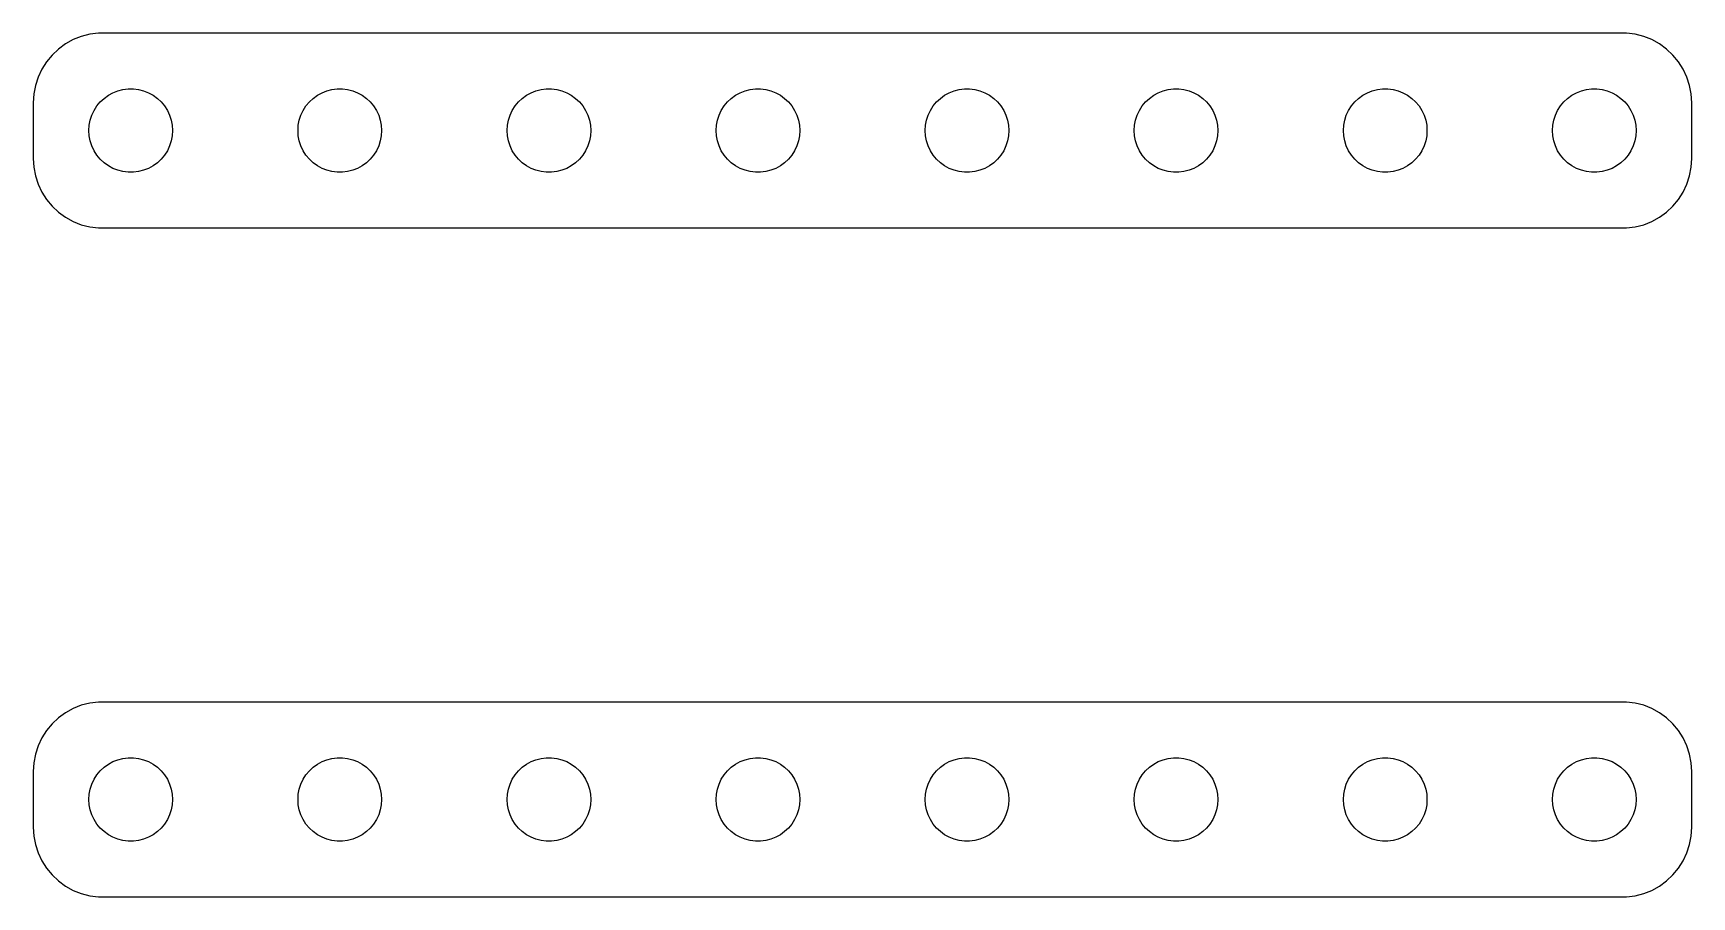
# Model space of a CAD drawing. Header units: metres. Extents: x -29.8 to 29.8, y 44.5 to 75.5.
import ezdxf

# ---------------------------------------------------------------- set-up
doc = ezdxf.new("R2010")
doc.units = ezdxf.units.M

msp = doc.modelspace()

# ---------------------------------------------------------------- linework, layer by layer
for p, q in [((-28.5896, 75.1108), (-28.8436, 74.9263)), ((-28.3144, 75.2621), (-28.5896, 75.1108)), ((-28.0225, 75.3776), (-28.3144, 75.2621)), ((-27.7184, 75.4557), (-28.0225, 75.3776)), ((-27.407, 75.4951), (-27.7184, 75.4557)), ((27.407, 75.4951), (-27.407, 75.4951)), ((27.7184, 75.4557), (27.407, 75.4951)), ((28.0225, 75.3776), (27.7184, 75.4557)), ((28.3144, 75.2621), (28.0225, 75.3776)), ((28.5896, 75.1108), (28.3144, 75.2621)), ((28.8436, 74.9263), (28.5896, 75.1108)), ((-29.2725, 74.4695), (-29.4408, 74.2044)), ((-29.0724, 74.7114), (-29.2725, 74.4695)), ((-28.8436, 74.9263), (-29.0724, 74.7114)), ((29.0724, 74.7114), (28.8436, 74.9263)), ((29.2725, 74.4695), (29.0724, 74.7114)), ((29.4408, 74.2044), (29.2725, 74.4695)), ((-29.5744, 73.9203), (-29.6714, 73.6217)), ((-29.4408, 74.2044), (-29.5744, 73.9203)), ((29.5744, 73.9203), (29.4408, 74.2044)), ((29.6714, 73.6217), (29.5744, 73.9203)), ((-29.7303, 73.3133), (-29.75, 73)), ((-29.6714, 73.6217), (-29.7303, 73.3133)), ((-27.2061, 73.1558), (-27.0537, 73.2665)), ((-27.0537, 73.2665), (-26.8887, 73.3572)), ((-26.8887, 73.3572), (-26.7135, 73.4266)), ((-26.7135, 73.4266), (-26.5311, 73.4734)), ((-26.5311, 73.4734), (-26.3442, 73.497)), ((-26.3442, 73.497), (-26.1558, 73.497)), ((-26.1558, 73.497), (-25.9689, 73.4734)), ((-25.9689, 73.4734), (-25.7865, 73.4266)), ((-25.7865, 73.4266), (-25.6113, 73.3572)), ((-25.6113, 73.3572), (-25.4463, 73.2665)), ((-25.4463, 73.2665), (-25.2939, 73.1558)), ((-19.7061, 73.1558), (-19.5537, 73.2665)), ((-19.5537, 73.2665), (-19.3887, 73.3572)), ((-19.3887, 73.3572), (-19.2135, 73.4266)), ((-19.2135, 73.4266), (-19.0311, 73.4734)), ((-19.0311, 73.4734), (-18.8442, 73.497)), ((-18.8442, 73.497), (-18.6558, 73.497)), ((-18.6558, 73.497), (-18.4689, 73.4734)), ((-18.4689, 73.4734), (-18.2865, 73.4266)), ((-18.2865, 73.4266), (-18.1113, 73.3572)), ((-18.1113, 73.3572), (-17.9463, 73.2665)), ((-17.9463, 73.2665), (-17.7939, 73.1558)), ((-12.2061, 73.1558), (-12.0537, 73.2665)), ((-12.0537, 73.2665), (-11.8887, 73.3572)), ((-11.8887, 73.3572), (-11.7135, 73.4266)), ((-11.7135, 73.4266), (-11.5311, 73.4734)), ((-11.5311, 73.4734), (-11.3442, 73.497)), ((-11.3442, 73.497), (-11.1558, 73.497)), ((-11.1558, 73.497), (-10.9689, 73.4734)), ((-10.9689, 73.4734), (-10.7865, 73.4266)), ((-10.7865, 73.4266), (-10.6113, 73.3572)), ((-10.6113, 73.3572), (-10.4463, 73.2665)), ((-10.4463, 73.2665), (-10.2939, 73.1558)), ((-4.70613, 73.1558), (-4.55373, 73.2665)), ((-4.55373, 73.2665), (-4.38866, 73.3572)), ((-4.38866, 73.3572), (-4.21352, 73.4266)), ((-4.21352, 73.4266), (-4.03107, 73.4734)), ((-4.03107, 73.4734), (-3.84418, 73.497)), ((-3.84418, 73.497), (-3.65581, 73.497)), ((-3.65581, 73.497), (-3.46892, 73.4734)), ((-3.46892, 73.4734), (-3.28647, 73.4266)), ((-3.28647, 73.4266), (-3.11133, 73.3572)), ((-3.11133, 73.3572), (-2.94626, 73.2665)), ((-2.94626, 73.2665), (-2.79385, 73.1558)), ((2.79385, 73.1558), (2.94626, 73.2665)), ((2.94626, 73.2665), (3.11133, 73.3572)), ((3.11133, 73.3572), (3.28647, 73.4266)), ((3.28647, 73.4266), (3.46892, 73.4734)), ((3.46892, 73.4734), (3.65581, 73.497)), ((3.65581, 73.497), (3.84418, 73.497)), ((3.84418, 73.497), (4.03107, 73.4734)), ((4.03107, 73.4734), (4.21352, 73.4266)), ((4.21352, 73.4266), (4.38866, 73.3572)), ((4.38866, 73.3572), (4.55373, 73.2665)), ((4.55373, 73.2665), (4.70613, 73.1558)), ((10.2939, 73.1558), (10.4463, 73.2665)), ((10.4463, 73.2665), (10.6113, 73.3572)), ((10.6113, 73.3572), (10.7865, 73.4266)), ((10.7865, 73.4266), (10.9689, 73.4734)), ((10.9689, 73.4734), (11.1558, 73.497)), ((11.1558, 73.497), (11.3442, 73.497)), ((11.3442, 73.497), (11.5311, 73.4734)), ((11.5311, 73.4734), (11.7135, 73.4266)), ((11.7135, 73.4266), (11.8887, 73.3572)), ((11.8887, 73.3572), (12.0537, 73.2665)), ((12.0537, 73.2665), (12.2061, 73.1558)), ((17.7939, 73.1558), (17.9463, 73.2665)), ((17.9463, 73.2665), (18.1113, 73.3572)), ((18.1113, 73.3572), (18.2865, 73.4266)), ((18.2865, 73.4266), (18.4689, 73.4734)), ((18.4689, 73.4734), (18.6558, 73.497)), ((18.6558, 73.497), (18.8442, 73.497)), ((18.8442, 73.497), (19.0311, 73.4734)), ((19.0311, 73.4734), (19.2135, 73.4266)), ((19.2135, 73.4266), (19.3887, 73.3572)), ((19.3887, 73.3572), (19.5537, 73.2665)), ((19.5537, 73.2665), (19.7061, 73.1558)), ((25.2939, 73.1558), (25.4463, 73.2665)), ((25.4463, 73.2665), (25.6113, 73.3572)), ((25.6113, 73.3572), (25.7865, 73.4266)), ((25.7865, 73.4266), (25.9689, 73.4734)), ((25.9689, 73.4734), (26.1558, 73.497)), ((26.1558, 73.497), (26.3442, 73.497)), ((26.3442, 73.497), (26.5311, 73.4734)), ((26.5311, 73.4734), (26.7135, 73.4266)), ((26.7135, 73.4266), (26.8887, 73.3572)), ((26.8887, 73.3572), (27.0537, 73.2665)), ((27.0537, 73.2665), (27.2061, 73.1558)), ((29.7303, 73.3133), (29.6714, 73.6217)), ((29.75, 73), (29.7303, 73.3133)), ((-29.75, 73), (-29.75, 71)), ((-27.6447, 72.5522), (-27.5645, 72.7226)), ((-27.5645, 72.7226), (-27.4635, 72.8817)), ((-27.4635, 72.8817), (-27.3434, 73.0268)), ((-27.3434, 73.0268), (-27.2061, 73.1558)), ((-25.2939, 73.1558), (-25.1565, 73.0268)), ((-25.1565, 73.0268), (-25.0365, 72.8817)), ((-25.0365, 72.8817), (-24.9355, 72.7226)), ((-24.9355, 72.7226), (-24.8553, 72.5522)), ((-20.1447, 72.5522), (-20.0645, 72.7226)), ((-20.0645, 72.7226), (-19.9635, 72.8817)), ((-19.9635, 72.8817), (-19.8434, 73.0268)), ((-19.8434, 73.0268), (-19.7061, 73.1558)), ((-17.7939, 73.1558), (-17.6565, 73.0268)), ((-17.6565, 73.0268), (-17.5365, 72.8817)), ((-17.5365, 72.8817), (-17.4355, 72.7226)), ((-17.4355, 72.7226), (-17.3553, 72.5522)), ((-12.6447, 72.5522), (-12.5645, 72.7226)), ((-12.5645, 72.7226), (-12.4635, 72.8817)), ((-12.4635, 72.8817), (-12.3434, 73.0268)), ((-12.3434, 73.0268), (-12.2061, 73.1558)), ((-10.2939, 73.1558), (-10.1565, 73.0268)), ((-10.1565, 73.0268), (-10.0365, 72.8817)), ((-10.0365, 72.8817), (-9.93553, 72.7226)), ((-9.93553, 72.7226), (-9.85533, 72.5522)), ((-5.14465, 72.5522), (-5.06445, 72.7226)), ((-5.06445, 72.7226), (-4.96352, 72.8817)), ((-4.96352, 72.8817), (-4.84344, 73.0268)), ((-4.84344, 73.0268), (-4.70613, 73.1558)), ((-2.79385, 73.1558), (-2.65654, 73.0268)), ((-2.65654, 73.0268), (-2.53647, 72.8817)), ((-2.53647, 72.8817), (-2.43553, 72.7226)), ((-2.43553, 72.7226), (-2.35533, 72.5522)), ((2.35533, 72.5522), (2.43553, 72.7226)), ((2.43553, 72.7226), (2.53647, 72.8817)), ((2.53647, 72.8817), (2.65654, 73.0268)), ((2.65654, 73.0268), (2.79385, 73.1558)), ((4.70613, 73.1558), (4.84344, 73.0268)), ((4.84344, 73.0268), (4.96352, 72.8817)), ((4.96352, 72.8817), (5.06445, 72.7226)), ((5.06445, 72.7226), (5.14465, 72.5522)), ((9.85533, 72.5522), (9.93553, 72.7226)), ((9.93553, 72.7226), (10.0365, 72.8817)), ((10.0365, 72.8817), (10.1565, 73.0268)), ((10.1565, 73.0268), (10.2939, 73.1558)), ((12.2061, 73.1558), (12.3434, 73.0268)), ((12.3434, 73.0268), (12.4635, 72.8817)), ((12.4635, 72.8817), (12.5645, 72.7226)), ((12.5645, 72.7226), (12.6447, 72.5522)), ((17.3553, 72.5522), (17.4355, 72.7226)), ((17.4355, 72.7226), (17.5365, 72.8817)), ((17.5365, 72.8817), (17.6565, 73.0268)), ((17.6565, 73.0268), (17.7939, 73.1558)), ((19.7061, 73.1558), (19.8434, 73.0268)), ((19.8434, 73.0268), (19.9635, 72.8817)), ((19.9635, 72.8817), (20.0645, 72.7226)), ((20.0645, 72.7226), (20.1447, 72.5522)), ((24.8553, 72.5522), (24.9355, 72.7226)), ((24.9355, 72.7226), (25.0365, 72.8817)), ((25.0365, 72.8817), (25.1565, 73.0268)), ((25.1565, 73.0268), (25.2939, 73.1558)), ((27.2061, 73.1558), (27.3434, 73.0268)), ((27.3434, 73.0268), (27.4635, 72.8817)), ((27.4635, 72.8817), (27.5645, 72.7226)), ((27.5645, 72.7226), (27.6447, 72.5522)), ((29.75, 71), (29.75, 73)), ((-27.75, 72), (-27.7382, 72.188)), ((-27.7382, 71.812), (-27.75, 72)), ((-27.7382, 72.188), (-27.7029, 72.373)), ((-27.7029, 72.373), (-27.6447, 72.5522)), ((-24.8553, 72.5522), (-24.7971, 72.373)), ((-24.7971, 72.373), (-24.7618, 72.188)), ((-24.7618, 72.188), (-24.75, 72)), ((-24.75, 72), (-24.7618, 71.812)), ((-20.25, 72), (-20.2382, 72.188)), ((-20.2382, 71.812), (-20.25, 72)), ((-20.2382, 72.188), (-20.2029, 72.373)), ((-20.2029, 72.373), (-20.1447, 72.5522)), ((-17.3553, 72.5522), (-17.2971, 72.373)), ((-17.2971, 72.373), (-17.2618, 72.188)), ((-17.2618, 72.188), (-17.25, 72)), ((-17.25, 72), (-17.2618, 71.812)), ((-12.75, 72), (-12.7382, 72.188)), ((-12.7382, 71.812), (-12.75, 72)), ((-12.7382, 72.188), (-12.7029, 72.373)), ((-12.7029, 72.373), (-12.6447, 72.5522)), ((-9.85533, 72.5522), (-9.79712, 72.373)), ((-9.79712, 72.373), (-9.76183, 72.188)), ((-9.76183, 72.188), (-9.75, 72)), ((-9.75, 72), (-9.76183, 71.812)), ((-5.25, 72), (-5.23816, 72.188)), ((-5.23816, 71.812), (-5.25, 72)), ((-5.23816, 72.188), (-5.20287, 72.373)), ((-5.20287, 72.373), (-5.14465, 72.5522)), ((-2.35533, 72.5522), (-2.29712, 72.373)), ((-2.29712, 72.373), (-2.26183, 72.188)), ((-2.26183, 72.188), (-2.25, 72)), ((-2.25, 72), (-2.26183, 71.812)), ((2.25, 72), (2.26183, 72.188)), ((2.26183, 71.812), (2.25, 72)), ((2.26183, 72.188), (2.29712, 72.373)), ((2.29712, 72.373), (2.35533, 72.5522)), ((5.14465, 72.5522), (5.20287, 72.373)), ((5.20287, 72.373), (5.23816, 72.188)), ((5.23816, 72.188), (5.25, 72)), ((5.25, 72), (5.23816, 71.812)), ((9.75, 72), (9.76183, 72.188)), ((9.76183, 71.812), (9.75, 72)), ((9.76183, 72.188), (9.79712, 72.373)), ((9.79712, 72.373), (9.85533, 72.5522)), ((12.6447, 72.5522), (12.7029, 72.373)), ((12.7029, 72.373), (12.7382, 72.188)), ((12.7382, 72.188), (12.75, 72)), ((12.75, 72), (12.7382, 71.812)), ((17.25, 72), (17.2618, 72.188)), ((17.2618, 71.812), (17.25, 72)), ((17.2618, 72.188), (17.2971, 72.373)), ((17.2971, 72.373), (17.3553, 72.5522)), ((20.1447, 72.5522), (20.2029, 72.373)), ((20.2029, 72.373), (20.2382, 72.188)), ((20.2382, 72.188), (20.25, 72)), ((20.25, 72), (20.2382, 71.812)), ((24.75, 72), (24.7618, 72.188)), ((24.7618, 71.812), (24.75, 72)), ((24.7618, 72.188), (24.7971, 72.373)), ((24.7971, 72.373), (24.8553, 72.5522)), ((27.6447, 72.5522), (27.7029, 72.373)), ((27.7029, 72.373), (27.7382, 72.188)), ((27.7382, 72.188), (27.75, 72)), ((27.75, 72), (27.7382, 71.812)), ((-27.7029, 71.627), (-27.7382, 71.812)), ((-27.6447, 71.4478), (-27.7029, 71.627)), ((-27.5645, 71.2774), (-27.6447, 71.4478)), ((-24.8553, 71.4478), (-24.9355, 71.2774)), ((-24.7971, 71.627), (-24.8553, 71.4478)), ((-24.7618, 71.812), (-24.7971, 71.627)), ((-20.2029, 71.627), (-20.2382, 71.812)), ((-20.1447, 71.4478), (-20.2029, 71.627)), ((-20.0645, 71.2774), (-20.1447, 71.4478)), ((-17.3553, 71.4478), (-17.4355, 71.2774)), ((-17.2971, 71.627), (-17.3553, 71.4478)), ((-17.2618, 71.812), (-17.2971, 71.627)), ((-12.7029, 71.627), (-12.7382, 71.812)), ((-12.6447, 71.4478), (-12.7029, 71.627)), ((-12.5645, 71.2774), (-12.6447, 71.4478)), ((-9.85533, 71.4478), (-9.93553, 71.2774)), ((-9.79712, 71.627), (-9.85533, 71.4478)), ((-9.76183, 71.812), (-9.79712, 71.627)), ((-5.20287, 71.627), (-5.23816, 71.812)), ((-5.14465, 71.4478), (-5.20287, 71.627)), ((-5.06445, 71.2774), (-5.14465, 71.4478)), ((-2.35533, 71.4478), (-2.43553, 71.2774)), ((-2.29712, 71.627), (-2.35533, 71.4478)), ((-2.26183, 71.812), (-2.29712, 71.627)), ((2.29712, 71.627), (2.26183, 71.812)), ((2.35533, 71.4478), (2.29712, 71.627)), ((2.43553, 71.2774), (2.35533, 71.4478)), ((5.14465, 71.4478), (5.06445, 71.2774)), ((5.20287, 71.627), (5.14465, 71.4478)), ((5.23816, 71.812), (5.20287, 71.627)), ((9.79712, 71.627), (9.76183, 71.812)), ((9.85533, 71.4478), (9.79712, 71.627)), ((9.93553, 71.2774), (9.85533, 71.4478)), ((12.6447, 71.4478), (12.5645, 71.2774)), ((12.7029, 71.627), (12.6447, 71.4478)), ((12.7382, 71.812), (12.7029, 71.627)), ((17.2971, 71.627), (17.2618, 71.812)), ((17.3553, 71.4478), (17.2971, 71.627)), ((17.4355, 71.2774), (17.3553, 71.4478)), ((20.1447, 71.4478), (20.0645, 71.2774)), ((20.2029, 71.627), (20.1447, 71.4478)), ((20.2382, 71.812), (20.2029, 71.627)), ((24.7971, 71.627), (24.7618, 71.812)), ((24.8553, 71.4478), (24.7971, 71.627)), ((24.9355, 71.2774), (24.8553, 71.4478)), ((27.6447, 71.4478), (27.5645, 71.2774)), ((27.7029, 71.627), (27.6447, 71.4478)), ((27.7382, 71.812), (27.7029, 71.627)), ((-29.75, 71), (-29.7303, 70.6867)), ((-27.4635, 71.1183), (-27.5645, 71.2774)), ((-27.3434, 70.9732), (-27.4635, 71.1183)), ((-27.2061, 70.8442), (-27.3434, 70.9732)), ((-27.0537, 70.7335), (-27.2061, 70.8442)), ((-25.2939, 70.8442), (-25.4463, 70.7335)), ((-25.1565, 70.9732), (-25.2939, 70.8442)), ((-25.0365, 71.1183), (-25.1565, 70.9732)), ((-24.9355, 71.2774), (-25.0365, 71.1183)), ((-19.9635, 71.1183), (-20.0645, 71.2774)), ((-19.8434, 70.9732), (-19.9635, 71.1183)), ((-19.7061, 70.8442), (-19.8434, 70.9732)), ((-19.5537, 70.7335), (-19.7061, 70.8442)), ((-17.7939, 70.8442), (-17.9463, 70.7335)), ((-17.6565, 70.9732), (-17.7939, 70.8442)), ((-17.5365, 71.1183), (-17.6565, 70.9732)), ((-17.4355, 71.2774), (-17.5365, 71.1183)), ((-12.4635, 71.1183), (-12.5645, 71.2774)), ((-12.3434, 70.9732), (-12.4635, 71.1183)), ((-12.2061, 70.8442), (-12.3434, 70.9732)), ((-12.0537, 70.7335), (-12.2061, 70.8442)), ((-10.2939, 70.8442), (-10.4463, 70.7335)), ((-10.1565, 70.9732), (-10.2939, 70.8442)), ((-10.0365, 71.1183), (-10.1565, 70.9732)), ((-9.93553, 71.2774), (-10.0365, 71.1183)), ((-4.96352, 71.1183), (-5.06445, 71.2774)), ((-4.84344, 70.9732), (-4.96352, 71.1183)), ((-4.70613, 70.8442), (-4.84344, 70.9732)), ((-4.55373, 70.7335), (-4.70613, 70.8442)), ((-2.79385, 70.8442), (-2.94626, 70.7335)), ((-2.65654, 70.9732), (-2.79385, 70.8442)), ((-2.53647, 71.1183), (-2.65654, 70.9732)), ((-2.43553, 71.2774), (-2.53647, 71.1183)), ((2.53647, 71.1183), (2.43553, 71.2774)), ((2.65654, 70.9732), (2.53647, 71.1183)), ((2.79385, 70.8442), (2.65654, 70.9732)), ((2.94626, 70.7335), (2.79385, 70.8442)), ((4.70613, 70.8442), (4.55373, 70.7335)), ((4.84344, 70.9732), (4.70613, 70.8442)), ((4.96352, 71.1183), (4.84344, 70.9732)), ((5.06445, 71.2774), (4.96352, 71.1183)), ((10.0365, 71.1183), (9.93553, 71.2774)), ((10.1565, 70.9732), (10.0365, 71.1183)), ((10.2939, 70.8442), (10.1565, 70.9732)), ((10.4463, 70.7335), (10.2939, 70.8442)), ((12.2061, 70.8442), (12.0537, 70.7335)), ((12.3434, 70.9732), (12.2061, 70.8442)), ((12.4635, 71.1183), (12.3434, 70.9732)), ((12.5645, 71.2774), (12.4635, 71.1183)), ((17.5365, 71.1183), (17.4355, 71.2774)), ((17.6565, 70.9732), (17.5365, 71.1183)), ((17.7939, 70.8442), (17.6565, 70.9732)), ((17.9463, 70.7335), (17.7939, 70.8442)), ((19.7061, 70.8442), (19.5537, 70.7335)), ((19.8434, 70.9732), (19.7061, 70.8442)), ((19.9635, 71.1183), (19.8434, 70.9732)), ((20.0645, 71.2774), (19.9635, 71.1183)), ((25.0365, 71.1183), (24.9355, 71.2774)), ((25.1565, 70.9732), (25.0365, 71.1183)), ((25.2939, 70.8442), (25.1565, 70.9732)), ((25.4463, 70.7335), (25.2939, 70.8442)), ((27.2061, 70.8442), (27.0537, 70.7335)), ((27.3434, 70.9732), (27.2061, 70.8442)), ((27.4635, 71.1183), (27.3434, 70.9732)), ((27.5645, 71.2774), (27.4635, 71.1183)), ((29.7303, 70.6867), (29.75, 71)), ((-29.7303, 70.6867), (-29.6714, 70.3783)), ((-29.6714, 70.3783), (-29.5744, 70.0797)), ((-26.8887, 70.6428), (-27.0537, 70.7335)), ((-26.7135, 70.5734), (-26.8887, 70.6428)), ((-26.5311, 70.5266), (-26.7135, 70.5734)), ((-26.3442, 70.503), (-26.5311, 70.5266)), ((-26.1558, 70.503), (-26.3442, 70.503)), ((-25.9689, 70.5266), (-26.1558, 70.503)), ((-25.7865, 70.5734), (-25.9689, 70.5266)), ((-25.6113, 70.6428), (-25.7865, 70.5734)), ((-25.4463, 70.7335), (-25.6113, 70.6428)), ((-19.3887, 70.6428), (-19.5537, 70.7335)), ((-19.2135, 70.5734), (-19.3887, 70.6428)), ((-19.0311, 70.5266), (-19.2135, 70.5734)), ((-18.8442, 70.503), (-19.0311, 70.5266)), ((-18.6558, 70.503), (-18.8442, 70.503)), ((-18.4689, 70.5266), (-18.6558, 70.503)), ((-18.2865, 70.5734), (-18.4689, 70.5266)), ((-18.1113, 70.6428), (-18.2865, 70.5734)), ((-17.9463, 70.7335), (-18.1113, 70.6428)), ((-11.8887, 70.6428), (-12.0537, 70.7335)), ((-11.7135, 70.5734), (-11.8887, 70.6428)), ((-11.5311, 70.5266), (-11.7135, 70.5734)), ((-11.3442, 70.503), (-11.5311, 70.5266)), ((-11.1558, 70.503), (-11.3442, 70.503)), ((-10.9689, 70.5266), (-11.1558, 70.503)), ((-10.7865, 70.5734), (-10.9689, 70.5266)), ((-10.6113, 70.6428), (-10.7865, 70.5734)), ((-10.4463, 70.7335), (-10.6113, 70.6428)), ((-4.38866, 70.6428), (-4.55373, 70.7335)), ((-4.21352, 70.5734), (-4.38866, 70.6428)), ((-4.03107, 70.5266), (-4.21352, 70.5734)), ((-3.84418, 70.503), (-4.03107, 70.5266)), ((-3.65581, 70.503), (-3.84418, 70.503)), ((-3.46892, 70.5266), (-3.65581, 70.503)), ((-3.28647, 70.5734), (-3.46892, 70.5266)), ((-3.11133, 70.6428), (-3.28647, 70.5734)), ((-2.94626, 70.7335), (-3.11133, 70.6428)), ((3.11133, 70.6428), (2.94626, 70.7335)), ((3.28647, 70.5734), (3.11133, 70.6428)), ((3.46892, 70.5266), (3.28647, 70.5734)), ((3.65581, 70.503), (3.46892, 70.5266)), ((3.84418, 70.503), (3.65581, 70.503)), ((4.03107, 70.5266), (3.84418, 70.503)), ((4.21352, 70.5734), (4.03107, 70.5266)), ((4.38866, 70.6428), (4.21352, 70.5734)), ((4.55373, 70.7335), (4.38866, 70.6428)), ((10.6113, 70.6428), (10.4463, 70.7335)), ((10.7865, 70.5734), (10.6113, 70.6428)), ((10.9689, 70.5266), (10.7865, 70.5734)), ((11.1558, 70.503), (10.9689, 70.5266)), ((11.3442, 70.503), (11.1558, 70.503)), ((11.5311, 70.5266), (11.3442, 70.503)), ((11.7135, 70.5734), (11.5311, 70.5266)), ((11.8887, 70.6428), (11.7135, 70.5734)), ((12.0537, 70.7335), (11.8887, 70.6428)), ((18.1113, 70.6428), (17.9463, 70.7335)), ((18.2865, 70.5734), (18.1113, 70.6428)), ((18.4689, 70.5266), (18.2865, 70.5734)), ((18.6558, 70.503), (18.4689, 70.5266)), ((18.8442, 70.503), (18.6558, 70.503)), ((19.0311, 70.5266), (18.8442, 70.503)), ((19.2135, 70.5734), (19.0311, 70.5266)), ((19.3887, 70.6428), (19.2135, 70.5734)), ((19.5537, 70.7335), (19.3887, 70.6428)), ((25.6113, 70.6428), (25.4463, 70.7335)), ((25.7865, 70.5734), (25.6113, 70.6428)), ((25.9689, 70.5266), (25.7865, 70.5734)), ((26.1558, 70.503), (25.9689, 70.5266)), ((26.3442, 70.503), (26.1558, 70.503)), ((26.5311, 70.5266), (26.3442, 70.503)), ((26.7135, 70.5734), (26.5311, 70.5266)), ((26.8887, 70.6428), (26.7135, 70.5734)), ((27.0537, 70.7335), (26.8887, 70.6428)), ((29.5744, 70.0797), (29.6714, 70.3783)), ((29.6714, 70.3783), (29.7303, 70.6867)), ((-29.5744, 70.0797), (-29.4408, 69.7956)), ((-29.4408, 69.7956), (-29.2725, 69.5305)), ((29.2725, 69.5305), (29.4408, 69.7956)), ((29.4408, 69.7956), (29.5744, 70.0797)), ((-29.2725, 69.5305), (-29.0724, 69.2886)), ((-29.0724, 69.2886), (-28.8436, 69.0737)), ((-28.8436, 69.0737), (-28.5896, 68.8892)), ((28.5896, 68.8892), (28.8436, 69.0737)), ((28.8436, 69.0737), (29.0724, 69.2886)), ((29.0724, 69.2886), (29.2725, 69.5305)), ((-28.5896, 68.8892), (-28.3144, 68.7379)), ((-28.3144, 68.7379), (-28.0225, 68.6224)), ((-28.0225, 68.6224), (-27.7184, 68.5443)), ((-27.7184, 68.5443), (-27.407, 68.5049)), ((-27.407, 68.5049), (27.407, 68.5049)), ((27.407, 68.5049), (27.7184, 68.5443)), ((27.7184, 68.5443), (28.0225, 68.6224)), ((28.0225, 68.6224), (28.3144, 68.7379)), ((28.3144, 68.7379), (28.5896, 68.8892)), ((-28.3144, 51.2621), (-28.5896, 51.1108)), ((-28.0225, 51.3776), (-28.3144, 51.2621)), ((-27.7184, 51.4557), (-28.0225, 51.3776)), ((-27.407, 51.4951), (-27.7184, 51.4557)), ((27.407, 51.4951), (-27.407, 51.4951)), ((27.7184, 51.4557), (27.407, 51.4951)), ((28.0225, 51.3776), (27.7184, 51.4557)), ((28.3144, 51.2621), (28.0225, 51.3776)), ((28.5896, 51.1108), (28.3144, 51.2621)), ((-29.0724, 50.7114), (-29.2725, 50.4695)), ((-28.8436, 50.9263), (-29.0724, 50.7114)), ((-28.5896, 51.1108), (-28.8436, 50.9263)), ((28.8436, 50.9263), (28.5896, 51.1108)), ((29.0724, 50.7114), (28.8436, 50.9263)), ((29.2725, 50.4695), (29.0724, 50.7114)), ((-29.4408, 50.2044), (-29.5744, 49.9203)), ((-29.2725, 50.4695), (-29.4408, 50.2044)), ((29.4408, 50.2044), (29.2725, 50.4695)), ((29.5744, 49.9203), (29.4408, 50.2044)), ((-29.6714, 49.6217), (-29.7303, 49.3133)), ((-29.5744, 49.9203), (-29.6714, 49.6217)), ((-26.8887, 49.3572), (-26.7135, 49.4266)), ((-26.7135, 49.4266), (-26.5311, 49.4734)), ((-26.5311, 49.4734), (-26.3442, 49.497)), ((-26.3442, 49.497), (-26.1558, 49.497)), ((-26.1558, 49.497), (-25.9689, 49.4734)), ((-25.9689, 49.4734), (-25.7865, 49.4266)), ((-25.7865, 49.4266), (-25.6113, 49.3572)), ((-19.3887, 49.3572), (-19.2135, 49.4266)), ((-19.2135, 49.4266), (-19.0311, 49.4734)), ((-19.0311, 49.4734), (-18.8442, 49.497)), ((-18.8442, 49.497), (-18.6558, 49.497)), ((-18.6558, 49.497), (-18.4689, 49.4734)), ((-18.4689, 49.4734), (-18.2865, 49.4266)), ((-18.2865, 49.4266), (-18.1113, 49.3572)), ((-11.8887, 49.3572), (-11.7135, 49.4266)), ((-11.7135, 49.4266), (-11.5311, 49.4734)), ((-11.5311, 49.4734), (-11.3442, 49.497)), ((-11.3442, 49.497), (-11.1558, 49.497)), ((-11.1558, 49.497), (-10.9689, 49.4734)), ((-10.9689, 49.4734), (-10.7865, 49.4266)), ((-10.7865, 49.4266), (-10.6113, 49.3572)), ((-4.38866, 49.3572), (-4.21352, 49.4266)), ((-4.21352, 49.4266), (-4.03107, 49.4734)), ((-4.03107, 49.4734), (-3.84418, 49.497)), ((-3.84418, 49.497), (-3.65581, 49.497)), ((-3.65581, 49.497), (-3.46892, 49.4734)), ((-3.46892, 49.4734), (-3.28647, 49.4266)), ((-3.28647, 49.4266), (-3.11133, 49.3572)), ((3.11133, 49.3572), (3.28647, 49.4266)), ((3.28647, 49.4266), (3.46892, 49.4734)), ((3.46892, 49.4734), (3.65581, 49.497)), ((3.65581, 49.497), (3.84418, 49.497)), ((3.84418, 49.497), (4.03107, 49.4734)), ((4.03107, 49.4734), (4.21352, 49.4266)), ((4.21352, 49.4266), (4.38866, 49.3572)), ((10.6113, 49.3572), (10.7865, 49.4266)), ((10.7865, 49.4266), (10.9689, 49.4734)), ((10.9689, 49.4734), (11.1558, 49.497)), ((11.1558, 49.497), (11.3442, 49.497)), ((11.3442, 49.497), (11.5311, 49.4734)), ((11.5311, 49.4734), (11.7135, 49.4266)), ((11.7135, 49.4266), (11.8887, 49.3572)), ((18.1113, 49.3572), (18.2865, 49.4266)), ((18.2865, 49.4266), (18.4689, 49.4734)), ((18.4689, 49.4734), (18.6558, 49.497)), ((18.6558, 49.497), (18.8442, 49.497)), ((18.8442, 49.497), (19.0311, 49.4734)), ((19.0311, 49.4734), (19.2135, 49.4266)), ((19.2135, 49.4266), (19.3887, 49.3572)), ((25.6113, 49.3572), (25.7865, 49.4266)), ((25.7865, 49.4266), (25.9689, 49.4734)), ((25.9689, 49.4734), (26.1558, 49.497)), ((26.1558, 49.497), (26.3442, 49.497)), ((26.3442, 49.497), (26.5311, 49.4734)), ((26.5311, 49.4734), (26.7135, 49.4266)), ((26.7135, 49.4266), (26.8887, 49.3572)), ((29.6714, 49.6217), (29.5744, 49.9203)), ((29.7303, 49.3133), (29.6714, 49.6217)), ((-29.7303, 49.3133), (-29.75, 49)), ((-29.75, 49), (-29.75, 47)), ((-27.5645, 48.7226), (-27.4635, 48.8817)), ((-27.4635, 48.8817), (-27.3434, 49.0268)), ((-27.3434, 49.0268), (-27.2061, 49.1558)), ((-27.2061, 49.1558), (-27.0537, 49.2665)), ((-27.0537, 49.2665), (-26.8887, 49.3572)), ((-25.6113, 49.3572), (-25.4463, 49.2665)), ((-25.4463, 49.2665), (-25.2939, 49.1558)), ((-25.2939, 49.1558), (-25.1565, 49.0268)), ((-25.1565, 49.0268), (-25.0365, 48.8817)), ((-25.0365, 48.8817), (-24.9355, 48.7226)), ((-20.0645, 48.7226), (-19.9635, 48.8817)), ((-19.9635, 48.8817), (-19.8434, 49.0268)), ((-19.8434, 49.0268), (-19.7061, 49.1558)), ((-19.7061, 49.1558), (-19.5537, 49.2665)), ((-19.5537, 49.2665), (-19.3887, 49.3572)), ((-18.1113, 49.3572), (-17.9463, 49.2665)), ((-17.9463, 49.2665), (-17.7939, 49.1558)), ((-17.7939, 49.1558), (-17.6565, 49.0268)), ((-17.6565, 49.0268), (-17.5365, 48.8817)), ((-17.5365, 48.8817), (-17.4355, 48.7226)), ((-12.5645, 48.7226), (-12.4635, 48.8817)), ((-12.4635, 48.8817), (-12.3434, 49.0268)), ((-12.3434, 49.0268), (-12.2061, 49.1558)), ((-12.2061, 49.1558), (-12.0537, 49.2665)), ((-12.0537, 49.2665), (-11.8887, 49.3572)), ((-10.6113, 49.3572), (-10.4463, 49.2665)), ((-10.4463, 49.2665), (-10.2939, 49.1558)), ((-10.2939, 49.1558), (-10.1565, 49.0268)), ((-10.1565, 49.0268), (-10.0365, 48.8817)), ((-10.0365, 48.8817), (-9.93553, 48.7226)), ((-5.06445, 48.7226), (-4.96352, 48.8817)), ((-4.96352, 48.8817), (-4.84344, 49.0268)), ((-4.84344, 49.0268), (-4.70613, 49.1558)), ((-4.70613, 49.1558), (-4.55373, 49.2665)), ((-4.55373, 49.2665), (-4.38866, 49.3572)), ((-3.11133, 49.3572), (-2.94626, 49.2665)), ((-2.94626, 49.2665), (-2.79385, 49.1558)), ((-2.79385, 49.1558), (-2.65654, 49.0268)), ((-2.65654, 49.0268), (-2.53647, 48.8817)), ((-2.53647, 48.8817), (-2.43553, 48.7226)), ((2.43553, 48.7226), (2.53647, 48.8817)), ((2.53647, 48.8817), (2.65654, 49.0268)), ((2.65654, 49.0268), (2.79385, 49.1558)), ((2.79385, 49.1558), (2.94626, 49.2665)), ((2.94626, 49.2665), (3.11133, 49.3572)), ((4.38866, 49.3572), (4.55373, 49.2665)), ((4.55373, 49.2665), (4.70613, 49.1558)), ((4.70613, 49.1558), (4.84344, 49.0268)), ((4.84344, 49.0268), (4.96352, 48.8817)), ((4.96352, 48.8817), (5.06445, 48.7226)), ((9.93553, 48.7226), (10.0365, 48.8817)), ((10.0365, 48.8817), (10.1565, 49.0268)), ((10.1565, 49.0268), (10.2939, 49.1558)), ((10.2939, 49.1558), (10.4463, 49.2665)), ((10.4463, 49.2665), (10.6113, 49.3572)), ((11.8887, 49.3572), (12.0537, 49.2665)), ((12.0537, 49.2665), (12.2061, 49.1558)), ((12.2061, 49.1558), (12.3434, 49.0268)), ((12.3434, 49.0268), (12.4635, 48.8817)), ((12.4635, 48.8817), (12.5645, 48.7226)), ((17.4355, 48.7226), (17.5365, 48.8817)), ((17.5365, 48.8817), (17.6565, 49.0268)), ((17.6565, 49.0268), (17.7939, 49.1558)), ((17.7939, 49.1558), (17.9463, 49.2665)), ((17.9463, 49.2665), (18.1113, 49.3572)), ((19.3887, 49.3572), (19.5537, 49.2665)), ((19.5537, 49.2665), (19.7061, 49.1558)), ((19.7061, 49.1558), (19.8434, 49.0268)), ((19.8434, 49.0268), (19.9635, 48.8817)), ((19.9635, 48.8817), (20.0645, 48.7226)), ((24.9355, 48.7226), (25.0365, 48.8817)), ((25.0365, 48.8817), (25.1565, 49.0268)), ((25.1565, 49.0268), (25.2939, 49.1558)), ((25.2939, 49.1558), (25.4463, 49.2665)), ((25.4463, 49.2665), (25.6113, 49.3572)), ((26.8887, 49.3572), (27.0537, 49.2665)), ((27.0537, 49.2665), (27.2061, 49.1558)), ((27.2061, 49.1558), (27.3434, 49.0268)), ((27.3434, 49.0268), (27.4635, 48.8817)), ((27.4635, 48.8817), (27.5645, 48.7226)), ((29.75, 49), (29.7303, 49.3133)), ((29.75, 47), (29.75, 49)), ((-27.7382, 48.188), (-27.7029, 48.373)), ((-27.7029, 48.373), (-27.6447, 48.5522)), ((-27.6447, 48.5522), (-27.5645, 48.7226)), ((-24.9355, 48.7226), (-24.8553, 48.5522)), ((-24.8553, 48.5522), (-24.7971, 48.373)), ((-24.7971, 48.373), (-24.7618, 48.188)), ((-20.2382, 48.188), (-20.2029, 48.373)), ((-20.2029, 48.373), (-20.1447, 48.5522)), ((-20.1447, 48.5522), (-20.0645, 48.7226)), ((-17.4355, 48.7226), (-17.3553, 48.5522)), ((-17.3553, 48.5522), (-17.2971, 48.373)), ((-17.2971, 48.373), (-17.2618, 48.188)), ((-12.7382, 48.188), (-12.7029, 48.373)), ((-12.7029, 48.373), (-12.6447, 48.5522)), ((-12.6447, 48.5522), (-12.5645, 48.7226)), ((-9.93553, 48.7226), (-9.85533, 48.5522)), ((-9.85533, 48.5522), (-9.79712, 48.373)), ((-9.79712, 48.373), (-9.76183, 48.188)), ((-5.23816, 48.188), (-5.20287, 48.373)), ((-5.20287, 48.373), (-5.14465, 48.5522)), ((-5.14465, 48.5522), (-5.06445, 48.7226)), ((-2.43553, 48.7226), (-2.35533, 48.5522)), ((-2.35533, 48.5522), (-2.29712, 48.373)), ((-2.29712, 48.373), (-2.26183, 48.188)), ((2.26183, 48.188), (2.29712, 48.373)), ((2.29712, 48.373), (2.35533, 48.5522)), ((2.35533, 48.5522), (2.43553, 48.7226)), ((5.06445, 48.7226), (5.14465, 48.5522)), ((5.14465, 48.5522), (5.20287, 48.373)), ((5.20287, 48.373), (5.23816, 48.188)), ((9.76183, 48.188), (9.79712, 48.373)), ((9.79712, 48.373), (9.85533, 48.5522)), ((9.85533, 48.5522), (9.93553, 48.7226)), ((12.5645, 48.7226), (12.6447, 48.5522)), ((12.6447, 48.5522), (12.7029, 48.373)), ((12.7029, 48.373), (12.7382, 48.188)), ((17.2618, 48.188), (17.2971, 48.373)), ((17.2971, 48.373), (17.3553, 48.5522)), ((17.3553, 48.5522), (17.4355, 48.7226)), ((20.0645, 48.7226), (20.1447, 48.5522)), ((20.1447, 48.5522), (20.2029, 48.373)), ((20.2029, 48.373), (20.2382, 48.188)), ((24.7618, 48.188), (24.7971, 48.373)), ((24.7971, 48.373), (24.8553, 48.5522)), ((24.8553, 48.5522), (24.9355, 48.7226)), ((27.5645, 48.7226), (27.6447, 48.5522)), ((27.6447, 48.5522), (27.7029, 48.373)), ((27.7029, 48.373), (27.7382, 48.188)), ((-27.75, 48), (-27.7382, 48.188)), ((-27.7382, 47.812), (-27.75, 48)), ((-27.7029, 47.627), (-27.7382, 47.812)), ((-27.6447, 47.4478), (-27.7029, 47.627)), ((-24.7971, 47.627), (-24.8553, 47.4478)), ((-24.7618, 47.812), (-24.7971, 47.627)), ((-24.7618, 48.188), (-24.75, 48)), ((-24.75, 48), (-24.7618, 47.812)), ((-20.25, 48), (-20.2382, 48.188)), ((-20.2382, 47.812), (-20.25, 48)), ((-20.2029, 47.627), (-20.2382, 47.812)), ((-20.1447, 47.4478), (-20.2029, 47.627)), ((-17.2971, 47.627), (-17.3553, 47.4478)), ((-17.2618, 47.812), (-17.2971, 47.627)), ((-17.2618, 48.188), (-17.25, 48)), ((-17.25, 48), (-17.2618, 47.812)), ((-12.75, 48), (-12.7382, 48.188)), ((-12.7382, 47.812), (-12.75, 48)), ((-12.7029, 47.627), (-12.7382, 47.812)), ((-12.6447, 47.4478), (-12.7029, 47.627)), ((-9.79712, 47.627), (-9.85533, 47.4478)), ((-9.76183, 47.812), (-9.79712, 47.627)), ((-9.76183, 48.188), (-9.75, 48)), ((-9.75, 48), (-9.76183, 47.812)), ((-5.25, 48), (-5.23816, 48.188)), ((-5.23816, 47.812), (-5.25, 48)), ((-5.20287, 47.627), (-5.23816, 47.812)), ((-5.14465, 47.4478), (-5.20287, 47.627)), ((-2.29712, 47.627), (-2.35533, 47.4478)), ((-2.26183, 47.812), (-2.29712, 47.627)), ((-2.26183, 48.188), (-2.25, 48)), ((-2.25, 48), (-2.26183, 47.812)), ((2.25, 48), (2.26183, 48.188)), ((2.26183, 47.812), (2.25, 48)), ((2.29712, 47.627), (2.26183, 47.812)), ((2.35533, 47.4478), (2.29712, 47.627)), ((5.20287, 47.627), (5.14465, 47.4478)), ((5.23816, 47.812), (5.20287, 47.627)), ((5.23816, 48.188), (5.25, 48)), ((5.25, 48), (5.23816, 47.812)), ((9.75, 48), (9.76183, 48.188)), ((9.76183, 47.812), (9.75, 48)), ((9.79712, 47.627), (9.76183, 47.812)), ((9.85533, 47.4478), (9.79712, 47.627)), ((12.7029, 47.627), (12.6447, 47.4478)), ((12.7382, 47.812), (12.7029, 47.627)), ((12.7382, 48.188), (12.75, 48)), ((12.75, 48), (12.7382, 47.812)), ((17.25, 48), (17.2618, 48.188)), ((17.2618, 47.812), (17.25, 48)), ((17.2971, 47.627), (17.2618, 47.812)), ((17.3553, 47.4478), (17.2971, 47.627)), ((20.2029, 47.627), (20.1447, 47.4478)), ((20.2382, 47.812), (20.2029, 47.627)), ((20.2382, 48.188), (20.25, 48)), ((20.25, 48), (20.2382, 47.812)), ((24.75, 48), (24.7618, 48.188)), ((24.7618, 47.812), (24.75, 48)), ((24.7971, 47.627), (24.7618, 47.812)), ((24.8553, 47.4478), (24.7971, 47.627)), ((27.7029, 47.627), (27.6447, 47.4478)), ((27.7382, 47.812), (27.7029, 47.627)), ((27.7382, 48.188), (27.75, 48)), ((27.75, 48), (27.7382, 47.812)), ((-27.5645, 47.2774), (-27.6447, 47.4478)), ((-27.4635, 47.1183), (-27.5645, 47.2774)), ((-27.3434, 46.9732), (-27.4635, 47.1183)), ((-25.0365, 47.1183), (-25.1565, 46.9732)), ((-24.9355, 47.2774), (-25.0365, 47.1183)), ((-24.8553, 47.4478), (-24.9355, 47.2774)), ((-20.0645, 47.2774), (-20.1447, 47.4478)), ((-19.9635, 47.1183), (-20.0645, 47.2774)), ((-19.8434, 46.9732), (-19.9635, 47.1183)), ((-17.5365, 47.1183), (-17.6565, 46.9732)), ((-17.4355, 47.2774), (-17.5365, 47.1183)), ((-17.3553, 47.4478), (-17.4355, 47.2774)), ((-12.5645, 47.2774), (-12.6447, 47.4478)), ((-12.4635, 47.1183), (-12.5645, 47.2774)), ((-12.3434, 46.9732), (-12.4635, 47.1183)), ((-10.0365, 47.1183), (-10.1565, 46.9732)), ((-9.93553, 47.2774), (-10.0365, 47.1183)), ((-9.85533, 47.4478), (-9.93553, 47.2774)), ((-5.06445, 47.2774), (-5.14465, 47.4478)), ((-4.96352, 47.1183), (-5.06445, 47.2774)), ((-4.84344, 46.9732), (-4.96352, 47.1183)), ((-2.53647, 47.1183), (-2.65654, 46.9732)), ((-2.43553, 47.2774), (-2.53647, 47.1183)), ((-2.35533, 47.4478), (-2.43553, 47.2774)), ((2.43553, 47.2774), (2.35533, 47.4478)), ((2.53647, 47.1183), (2.43553, 47.2774)), ((2.65654, 46.9732), (2.53647, 47.1183)), ((4.96352, 47.1183), (4.84344, 46.9732)), ((5.06445, 47.2774), (4.96352, 47.1183)), ((5.14465, 47.4478), (5.06445, 47.2774)), ((9.93553, 47.2774), (9.85533, 47.4478)), ((10.0365, 47.1183), (9.93553, 47.2774)), ((10.1565, 46.9732), (10.0365, 47.1183)), ((12.4635, 47.1183), (12.3434, 46.9732)), ((12.5645, 47.2774), (12.4635, 47.1183)), ((12.6447, 47.4478), (12.5645, 47.2774)), ((17.4355, 47.2774), (17.3553, 47.4478)), ((17.5365, 47.1183), (17.4355, 47.2774)), ((17.6565, 46.9732), (17.5365, 47.1183)), ((19.9635, 47.1183), (19.8434, 46.9732)), ((20.0645, 47.2774), (19.9635, 47.1183)), ((20.1447, 47.4478), (20.0645, 47.2774)), ((24.9355, 47.2774), (24.8553, 47.4478)), ((25.0365, 47.1183), (24.9355, 47.2774)), ((25.1565, 46.9732), (25.0365, 47.1183)), ((27.4635, 47.1183), (27.3434, 46.9732)), ((27.5645, 47.2774), (27.4635, 47.1183)), ((27.6447, 47.4478), (27.5645, 47.2774)), ((-29.75, 47), (-29.7303, 46.6867)), ((-29.7303, 46.6867), (-29.6714, 46.3783)), ((-27.2061, 46.8442), (-27.3434, 46.9732)), ((-27.0537, 46.7335), (-27.2061, 46.8442)), ((-26.8887, 46.6428), (-27.0537, 46.7335)), ((-26.7135, 46.5734), (-26.8887, 46.6428)), ((-26.5311, 46.5266), (-26.7135, 46.5734)), ((-26.3442, 46.503), (-26.5311, 46.5266)), ((-26.1558, 46.503), (-26.3442, 46.503)), ((-25.9689, 46.5266), (-26.1558, 46.503)), ((-25.7865, 46.5734), (-25.9689, 46.5266)), ((-25.6113, 46.6428), (-25.7865, 46.5734)), ((-25.4463, 46.7335), (-25.6113, 46.6428)), ((-25.2939, 46.8442), (-25.4463, 46.7335)), ((-25.1565, 46.9732), (-25.2939, 46.8442)), ((-19.7061, 46.8442), (-19.8434, 46.9732)), ((-19.5537, 46.7335), (-19.7061, 46.8442)), ((-19.3887, 46.6428), (-19.5537, 46.7335)), ((-19.2135, 46.5734), (-19.3887, 46.6428)), ((-19.0311, 46.5266), (-19.2135, 46.5734)), ((-18.8442, 46.503), (-19.0311, 46.5266)), ((-18.6558, 46.503), (-18.8442, 46.503)), ((-18.4689, 46.5266), (-18.6558, 46.503)), ((-18.2865, 46.5734), (-18.4689, 46.5266)), ((-18.1113, 46.6428), (-18.2865, 46.5734)), ((-17.9463, 46.7335), (-18.1113, 46.6428)), ((-17.7939, 46.8442), (-17.9463, 46.7335)), ((-17.6565, 46.9732), (-17.7939, 46.8442)), ((-12.2061, 46.8442), (-12.3434, 46.9732)), ((-12.0537, 46.7335), (-12.2061, 46.8442)), ((-11.8887, 46.6428), (-12.0537, 46.7335)), ((-11.7135, 46.5734), (-11.8887, 46.6428)), ((-11.5311, 46.5266), (-11.7135, 46.5734)), ((-11.3442, 46.503), (-11.5311, 46.5266)), ((-11.1558, 46.503), (-11.3442, 46.503)), ((-10.9689, 46.5266), (-11.1558, 46.503)), ((-10.7865, 46.5734), (-10.9689, 46.5266)), ((-10.6113, 46.6428), (-10.7865, 46.5734)), ((-10.4463, 46.7335), (-10.6113, 46.6428)), ((-10.2939, 46.8442), (-10.4463, 46.7335)), ((-10.1565, 46.9732), (-10.2939, 46.8442)), ((-4.70613, 46.8442), (-4.84344, 46.9732)), ((-4.55373, 46.7335), (-4.70613, 46.8442)), ((-4.38866, 46.6428), (-4.55373, 46.7335)), ((-4.21352, 46.5734), (-4.38866, 46.6428)), ((-4.03107, 46.5266), (-4.21352, 46.5734)), ((-3.84418, 46.503), (-4.03107, 46.5266)), ((-3.65581, 46.503), (-3.84418, 46.503)), ((-3.46892, 46.5266), (-3.65581, 46.503)), ((-3.28647, 46.5734), (-3.46892, 46.5266)), ((-3.11133, 46.6428), (-3.28647, 46.5734)), ((-2.94626, 46.7335), (-3.11133, 46.6428)), ((-2.79385, 46.8442), (-2.94626, 46.7335)), ((-2.65654, 46.9732), (-2.79385, 46.8442)), ((2.79385, 46.8442), (2.65654, 46.9732)), ((2.94626, 46.7335), (2.79385, 46.8442)), ((3.11133, 46.6428), (2.94626, 46.7335)), ((3.28647, 46.5734), (3.11133, 46.6428)), ((3.46892, 46.5266), (3.28647, 46.5734)), ((3.65581, 46.503), (3.46892, 46.5266)), ((3.84418, 46.503), (3.65581, 46.503)), ((4.03107, 46.5266), (3.84418, 46.503)), ((4.21352, 46.5734), (4.03107, 46.5266)), ((4.38866, 46.6428), (4.21352, 46.5734)), ((4.55373, 46.7335), (4.38866, 46.6428)), ((4.70613, 46.8442), (4.55373, 46.7335)), ((4.84344, 46.9732), (4.70613, 46.8442)), ((10.2939, 46.8442), (10.1565, 46.9732)), ((10.4463, 46.7335), (10.2939, 46.8442)), ((10.6113, 46.6428), (10.4463, 46.7335)), ((10.7865, 46.5734), (10.6113, 46.6428)), ((10.9689, 46.5266), (10.7865, 46.5734)), ((11.1558, 46.503), (10.9689, 46.5266)), ((11.3442, 46.503), (11.1558, 46.503)), ((11.5311, 46.5266), (11.3442, 46.503)), ((11.7135, 46.5734), (11.5311, 46.5266)), ((11.8887, 46.6428), (11.7135, 46.5734)), ((12.0537, 46.7335), (11.8887, 46.6428)), ((12.2061, 46.8442), (12.0537, 46.7335)), ((12.3434, 46.9732), (12.2061, 46.8442)), ((17.7939, 46.8442), (17.6565, 46.9732)), ((17.9463, 46.7335), (17.7939, 46.8442)), ((18.1113, 46.6428), (17.9463, 46.7335)), ((18.2865, 46.5734), (18.1113, 46.6428)), ((18.4689, 46.5266), (18.2865, 46.5734)), ((18.6558, 46.503), (18.4689, 46.5266)), ((18.8442, 46.503), (18.6558, 46.503)), ((19.0311, 46.5266), (18.8442, 46.503)), ((19.2135, 46.5734), (19.0311, 46.5266)), ((19.3887, 46.6428), (19.2135, 46.5734)), ((19.5537, 46.7335), (19.3887, 46.6428)), ((19.7061, 46.8442), (19.5537, 46.7335)), ((19.8434, 46.9732), (19.7061, 46.8442)), ((25.2939, 46.8442), (25.1565, 46.9732)), ((25.4463, 46.7335), (25.2939, 46.8442)), ((25.6113, 46.6428), (25.4463, 46.7335)), ((25.7865, 46.5734), (25.6113, 46.6428)), ((25.9689, 46.5266), (25.7865, 46.5734)), ((26.1558, 46.503), (25.9689, 46.5266)), ((26.3442, 46.503), (26.1558, 46.503)), ((26.5311, 46.5266), (26.3442, 46.503)), ((26.7135, 46.5734), (26.5311, 46.5266)), ((26.8887, 46.6428), (26.7135, 46.5734)), ((27.0537, 46.7335), (26.8887, 46.6428)), ((27.2061, 46.8442), (27.0537, 46.7335)), ((27.3434, 46.9732), (27.2061, 46.8442)), ((29.6714, 46.3783), (29.7303, 46.6867)), ((29.7303, 46.6867), (29.75, 47)), ((-29.6714, 46.3783), (-29.5744, 46.0797)), ((-29.5744, 46.0797), (-29.4408, 45.7956)), ((29.4408, 45.7956), (29.5744, 46.0797)), ((29.5744, 46.0797), (29.6714, 46.3783)), ((-29.4408, 45.7956), (-29.2725, 45.5305)), ((-29.2725, 45.5305), (-29.0724, 45.2886)), ((-29.0724, 45.2886), (-28.8436, 45.0737)), ((28.8436, 45.0737), (29.0724, 45.2886)), ((29.0724, 45.2886), (29.2725, 45.5305)), ((29.2725, 45.5305), (29.4408, 45.7956)), ((-28.8436, 45.0737), (-28.5896, 44.8892)), ((-28.5896, 44.8892), (-28.3144, 44.7379)), ((-28.3144, 44.7379), (-28.0225, 44.6224)), ((28.0225, 44.6224), (28.3144, 44.7379)), ((28.3144, 44.7379), (28.5896, 44.8892)), ((28.5896, 44.8892), (28.8436, 45.0737)), ((-28.0225, 44.6224), (-27.7184, 44.5443)), ((-27.7184, 44.5443), (-27.407, 44.5049)), ((-27.407, 44.5049), (27.407, 44.5049)), ((27.407, 44.5049), (27.7184, 44.5443)), ((27.7184, 44.5443), (28.0225, 44.6224))]:
    msp.add_line(p, q)

doc.saveas('drawing.dxf')
